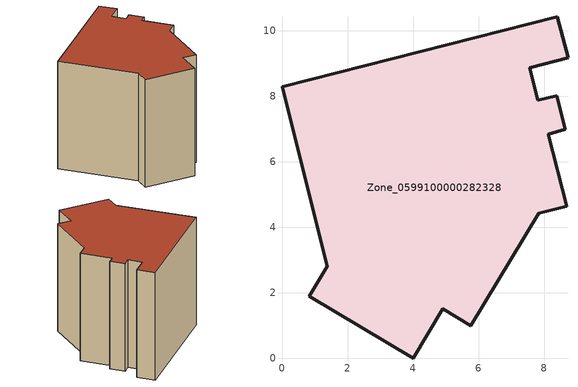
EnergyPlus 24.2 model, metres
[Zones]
Zone_0599100000282328
 floor ground (C_G): 0,8.3 8.4,10.44 8.73,9.18 7.56,8.88 7.81,7.88 8.38,8.02 8.65,6.99 8.13,6.85 8.69,4.65 7.83,4.43 5.76,1 4.91,1.51 4.01,0 0.83,1.9 1.38,2.81 z0
 wall outside (C_F): 0.83,1.9 4.01,0 4.91,1.51 5.76,1 7.83,4.43 8.69,4.65 8.13,6.85 8.65,6.99 8.38,8.02 7.81,7.88 7.56,8.88 8.73,9.18 8.4,10.44 0,8.3 1.38,2.81 0.83,1.9 z0:8.06
 roof outside (C_R): 8.4,10.44 0,8.3 1.38,2.81 0.83,1.9 4.01,0 4.91,1.51 5.76,1 7.83,4.43 8.69,4.65 8.13,6.85 8.65,6.99 8.38,8.02 7.81,7.88 7.56,8.88 8.73,9.18 z8.06
[BUILDING]
Pand.0599100000282328: North Axis=0; Terrain=City; Loads Convergence Tolerance Value=0.04; Temperature Convergence Tolerance Value=0.4; Solar Distribution=FullExterior; Maximum Number of Warmup Days=25; Minimum Number of Warmup Days=1
[Site:Location]
Rotterdam.The.Hague.AP_ZH_NLD Design_Conditions: Latitude=51.96; Longitude=4.45; Time Zone=1; Elevation=-4.5
[SITE:GROUNDTEMPERATURE:BUILDINGSURFACE]
18, 18, 18, 18, 18, 18, 18, 18, 18, 18, 18, 18
[MATERIAL] Thermal Absorptance=0.9; Solar Absorptance=0.7; Visible Absorptance=0.7
Name | Roughness | Thickness | Conductivity | Density | Specific Heat
G.TC.1975-1991 | MediumSmooth | 0.15 | 0.288461 | 540 | 1210
F.TC.1975-1991 | Rough | 0.3 | 0.230769 | 1920 | 840
R.TC.1975-1991 | MediumRough | 0.2 | 0.153846 | 1500 | 1000
[CONSTRUCTION]
C_G: G.TC.1975-1991
C_F: F.TC.1975-1991
C_R: R.TC.1975-1991
[ZONE]
Zone_0599100000282328: Type=1; Multiplier=1; Ceiling Height=Autocalculate; Volume=Autocalculate; Floor Area=autocalculate; Part of Total Floor Area=Yes
[ZONEINFILTRATION:DESIGNFLOWRATE]
Infil_Zone_0599100000282328: Zone or ZoneList or Space or SpaceList=Zone_0599100000282328; Schedule=AlwaysOn; Design Flow Rate Calculation Method=Flow/Area; Flow Rate per Floor Area=0.003; Constant Term Coefficient=1; Temperature Term Coefficient=0; Velocity Term Coefficient=0; Velocity Squared Term Coefficient=0
[HVACTEMPLATE:ZONE:IDEALLOADSAIRSYSTEM]
Zone_0599100000282328: Maximum Heating Supply Air Temperature=50; Minimum Cooling Supply Air Temperature=13; Maximum Heating Supply Air Humidity Ratio=0.0156; Minimum Cooling Supply Air Humidity Ratio=0.0077; Heating Limit=NoLimit; Cooling Limit=NoLimit; Dehumidification Control Type=ConstantSensibleHeatRatio; Cooling Sensible Heat Ratio=0.7; Dehumidification Setpoint=60; Humidification Control Type=None; Humidification Setpoint=30; Outdoor Air Method=None; Outdoor Air Flow Rate per Person=0.00944; Outdoor Air Flow Rate per Zone Floor Area=0; Outdoor Air Flow Rate per Zone=0; Demand Controlled Ventilation Type=None; Outdoor Air Economizer Type=NoEconomizer; Heat Recovery Type=None; Sensible Heat Recovery Effectiveness=0.7; Latent Heat Recovery Effectiveness=0.65
[ZONECONTROL:THERMOSTAT]
ThermostatControl_Zone_0599100000282328: Zone or ZoneList=Zone_0599100000282328; Control Type Schedule=DualSetpointControlType; Control 1=Thermostat_Zone_0599100000282328; Temperature Difference Between Cutout And Setpoint=0
[THERMOSTATSETPOINT:DUALSETPOINT]
Thermostat_Zone_0599100000282328: Heating Setpoint Temperature Schedule=HeatingSetpoint_Zone_0599100000282328; Cooling Setpoint Temperature Schedule=CoolingSetpoint_Zone_0599100000282328
[SCHEDULE:COMPACT]
HeatingSetpoint_Zone_0599100000282328: Through: 12/31, For: AllDays, Until: 24:00, 21
CoolingSetpoint_Zone_0599100000282328: Through: 12/31, For: AllDays, Until: 24:00, 24
DualSetpointControlType: Through: 12/31, For: AllDays, Until: 24:00, 4
AlwaysOn: Through: 12/31, For: AllDays, Until: 24:00, 1
